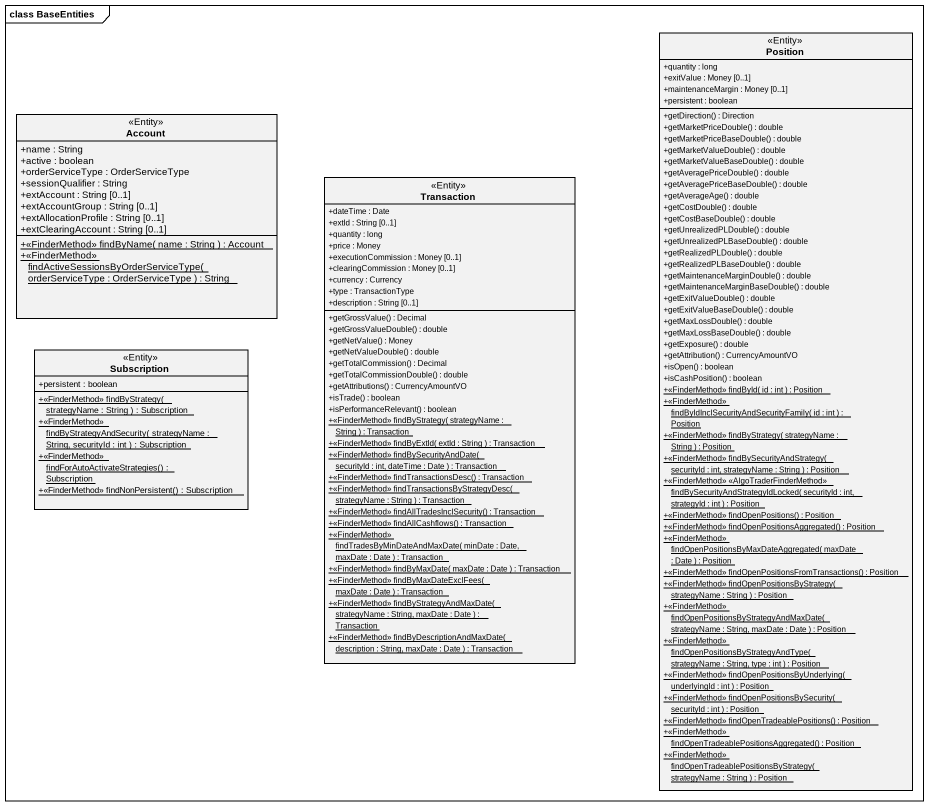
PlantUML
@startuml
mainframe class BaseEntities
hide circle
hide empty members
skinparam classAttributeIconSize 0
class Position <<Entity>> {
  +quantity : long
  +exitValue : Money [0..1]
  +maintenanceMargin : Money [0..1]
  +persistent : boolean
  +getDirection() : Direction
  +getMarketPriceDouble() : double
  +getMarketPriceBaseDouble() : double
  +getMarketValueDouble() : double
  +getMarketValueBaseDouble() : double
  +getAveragePriceDouble() : double
  +getAveragePriceBaseDouble() : double
  +getAverageAge() : double
  +getCostDouble() : double
  +getCostBaseDouble() : double
  +getUnrealizedPLDouble() : double
  +getUnrealizedPLBaseDouble() : double
  +getRealizedPLDouble() : double
  +getRealizedPLBaseDouble() : double
  +getMaintenanceMarginDouble() : double
  +getMaintenanceMarginBaseDouble() : double
  +getExitValueDouble() : double
  +getExitValueBaseDouble() : double
  +getMaxLossDouble() : double
  +getMaxLossBaseDouble() : double
  +getExposure() : double
  +getAttribution() : CurrencyAmountVO
  +isOpen() : boolean
  +isCashPosition() : boolean
  {static} +<<FinderMethod>> findById( id : int ) : Position
  {static} +<<FinderMethod>> findByIdInclSecurityAndSecurityFamily( id : int ) : Position
  {static} +<<FinderMethod>> findByStrategy( strategyName : String ) : Position
  {static} +<<FinderMethod>> findBySecurityAndStrategy( securityId : int, strategyName : String ) : Position
  {static} +<<FinderMethod>> <<AlgoTraderFinderMethod>> findBySecurityAndStrategyIdLocked( securityId : int, strategyId : int ) : Position
  {static} +<<FinderMethod>> findOpenPositions() : Position
  {static} +<<FinderMethod>> findOpenPositionsAggregated() : Position
  {static} +<<FinderMethod>> findOpenPositionsByMaxDateAggregated( maxDate : Date ) : Position
  {static} +<<FinderMethod>> findOpenPositionsFromTransactions() : Position
  {static} +<<FinderMethod>> findOpenPositionsByStrategy( strategyName : String ) : Position
  {static} +<<FinderMethod>> findOpenPositionsByStrategyAndMaxDate( strategyName : String, maxDate : Date ) : Position
  {static} +<<FinderMethod>> findOpenPositionsByStrategyAndType( strategyName : String, type : int ) : Position
  {static} +<<FinderMethod>> findOpenPositionsByUnderlying( underlyingId : int ) : Position
  {static} +<<FinderMethod>> findOpenPositionsBySecurity( securityId : int ) : Position
  {static} +<<FinderMethod>> findOpenTradeablePositions() : Position
  {static} +<<FinderMethod>> findOpenTradeablePositionsAggregated() : Position
  {static} +<<FinderMethod>> findOpenTradeablePositionsByStrategy( strategyName : String ) : Position
}
class Account <<Entity>> {
  +name : String
  +active : boolean
  +orderServiceType : OrderServiceType
  +sessionQualifier : String
  +extAccount : String [0..1]
  +extAccountGroup : String [0..1]
  +extAllocationProfile : String [0..1]
  +extClearingAccount : String [0..1]
  {static} +<<FinderMethod>> findByName( name : String ) : Account
  {static} +<<FinderMethod>> findActiveSessionsByOrderServiceType( orderServiceType : OrderServiceType ) : String
}
class Transaction <<Entity>> {
  +dateTime : Date
  +extId : String [0..1]
  +quantity : long
  +price : Money
  +executionCommission : Money [0..1]
  +clearingCommission : Money [0..1]
  +currency : Currency
  +type : TransactionType
  +description : String [0..1]
  +getGrossValue() : Decimal
  +getGrossValueDouble() : double
  +getNetValue() : Money
  +getNetValueDouble() : double
  +getTotalCommission() : Decimal
  +getTotalCommissionDouble() : double
  +getAttributions() : CurrencyAmountVO
  +isTrade() : boolean
  +isPerformanceRelevant() : boolean
  {static} +<<FinderMethod>> findByStrategy( strategyName : String ) : Transaction
  {static} +<<FinderMethod>> findByExtId( extId : String ) : Transaction
  {static} +<<FinderMethod>> findBySecurityAndDate( securityId : int, dateTime : Date ) : Transaction
  {static} +<<FinderMethod>> findTransactionsDesc() : Transaction
  {static} +<<FinderMethod>> findTransactionsByStrategyDesc( strategyName : String ) : Transaction
  {static} +<<FinderMethod>> findAllTradesInclSecurity() : Transaction
  {static} +<<FinderMethod>> findAllCashflows() : Transaction
  {static} +<<FinderMethod>> findTradesByMinDateAndMaxDate( minDate : Date, maxDate : Date ) : Transaction
  {static} +<<FinderMethod>> findByMaxDate( maxDate : Date ) : Transaction
  {static} +<<FinderMethod>> findByMaxDateExclFees( maxDate : Date ) : Transaction
  {static} +<<FinderMethod>> findByStrategyAndMaxDate( strategyName : String, maxDate : Date ) : Transaction
  {static} +<<FinderMethod>> findByDescriptionAndMaxDate( description : String, maxDate : Date ) : Transaction
}
class Subscription <<Entity>> {
  +persistent : boolean
  {static} +<<FinderMethod>> findByStrategy( strategyName : String ) : Subscription
  {static} +<<FinderMethod>> findByStrategyAndSecurity( strategyName : String, securityId : int ) : Subscription
  {static} +<<FinderMethod>> findForAutoActivateStrategies() : Subscription
  {static} +<<FinderMethod>> findNonPersistent() : Subscription
}
@enduml
